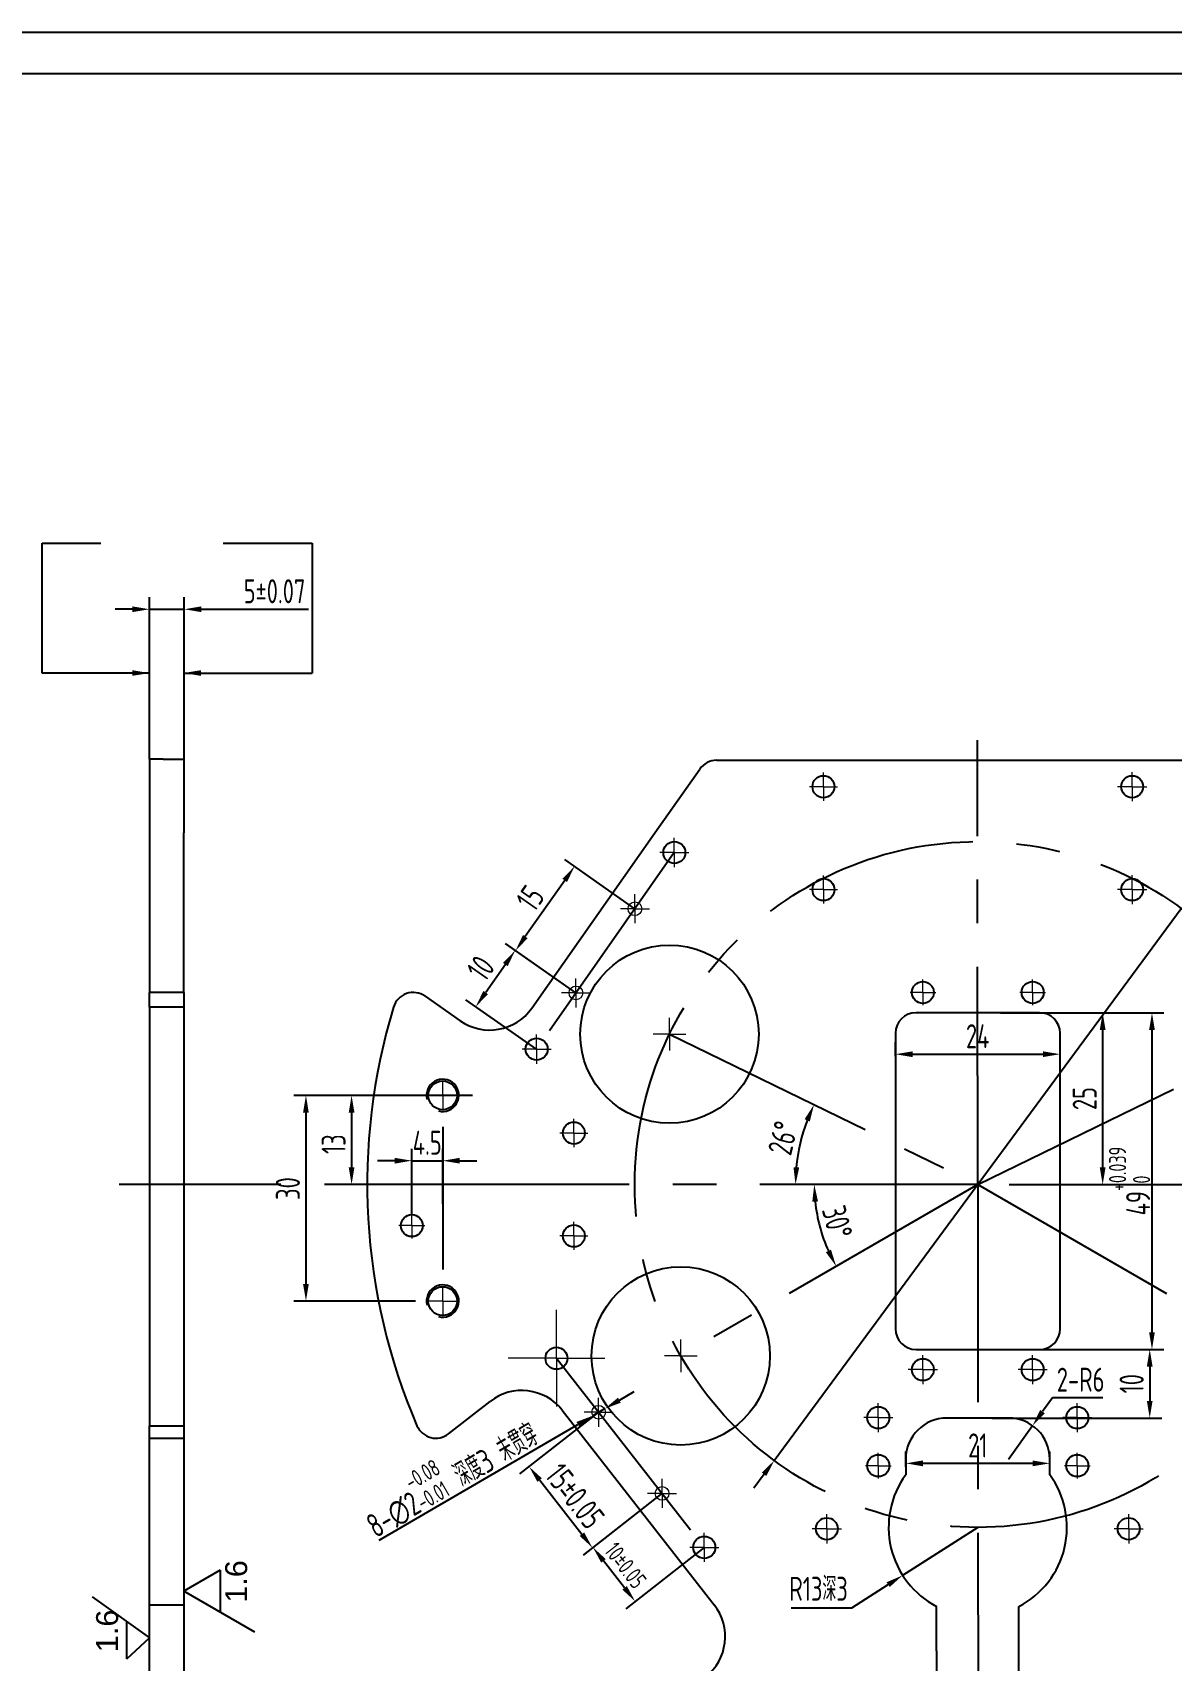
# Model space of a CAD drawing. Header units: millimetres. Extents: x 2655 to 4125, y 1630 to 1991.
# Drawn here: x 3864.1 to 4030.1, y 1753.5 to 1990.9 of the extents above; entities that cross this region are included whole.
import ezdxf

# ---------------------------------------------------------------- set-up
doc = ezdxf.new("R2010")
doc.units = ezdxf.units.MM
doc.linetypes.add('CENTER', pattern=[50.8, 31.75, -6.35, 6.35, -6.35])
for name, color, linetype in [('3中心线层', 1, 'CENTER'), ('41', 3, 'Continuous'), ('7标注层', 4, 'Continuous'), ('图框_外框线', 7, 'Continuous')]:
    doc.layers.add(name, color=color, linetype=linetype)
doc.styles.add('PC_TEXTSTYLE', font='gbenor.shx', dxfattribs={"width": 0.8, "bigfont": 'gbcbig.shx'})
doc.styles.get("Standard").update_dxf_attribs({"font": 'arial.ttf'})
doc.dimstyles.new('GB-35', dxfattribs={"dimtxt": 3.5, "dimasz": 2.5, "dimexe": 1.75, "dimexo": 0, "dimgap": 0.875, "dimtad": 1, "dimdsep": 46, "dimtxsty": 'PC_TEXTSTYLE', "dimcen": -3.5, "dimadec": 0, "dimazin": 0, "dimtfac": 0.7, "dimtmove": 0, "dimatfit": 3, "dimfxl": 1, "dimtzin": 0, "dimarcsym": 0})

# ---------------------------------------------------------------- blocks, each defined once
blk = doc.blocks.new('SW_CENTERMARKSYMBOL_4')
at = {"color": 0, "linetype": 'Continuous', "lineweight": 0}
for p, q in [((0, 5), (0, 7.05)), ((0, 0), (0, 5)), ((-5, 0), (-7.05, 0)), ((0, 0), (-5, 0)), ((0, 0), (0, -5)), ((0, 0), (5, 0)), ((5, 0), (7.05, 0)), ((0, -5), (0, -7.05))]:
    blk.add_line(p, q, dxfattribs=at)
blk = doc.blocks.new('SW_CENTERMARKSYMBOL_5')
at = {"color": 0, "linetype": 'Continuous', "lineweight": 0}
for p, q in [((-1.25, 0), (-2.125, 0)), ((0, 0), (-1.25, 0)), ((0, 1.25), (0, 2.125)), ((0, 0), (0, 1.25)), ((0, 0), (0, -1.25)), ((0, 0), (1.25, 0)), ((1.25, 0), (2.125, 0)), ((0, -1.25), (0, -2.125))]:
    blk.add_line(p, q, dxfattribs=at)
blk = doc.blocks.new('SW_CENTERMARKSYMBOL_6')
at = {"color": 0, "linetype": 'Continuous', "lineweight": 0}
for p, q in [((-1.25, 0), (-2.125, 0)), ((0, 0), (-1.25, 0)), ((0, 1.25), (0, 2.125)), ((0, 0), (0, 1.25)), ((0, 0), (0, -1.25)), ((0, 0), (1.25, 0)), ((1.25, 0), (2.125, 0)), ((0, -1.25), (0, -2.125))]:
    blk.add_line(p, q, dxfattribs=at)
blk = doc.blocks.new('SW_CENTERMARKSYMBOL_7')
at = {"color": 0, "linetype": 'Continuous', "lineweight": 0}
for p, q in [((-1.25, 0), (-2.125, 0)), ((0, 0), (-1.25, 0)), ((0, 1.25), (0, 2.125)), ((0, 0), (0, 1.25)), ((0, 0), (0, -1.25)), ((0, 0), (1.25, 0)), ((1.25, 0), (2.125, 0)), ((0, -1.25), (0, -2.125))]:
    blk.add_line(p, q, dxfattribs=at)
blk = doc.blocks.new('SW_CENTERMARKSYMBOL_8')
at = {"color": 0, "linetype": 'Continuous', "lineweight": 0}
for p, q in [((-1.25, 0), (-2.05, 0)), ((0, 0), (-1.25, 0)), ((0, 1.25), (0, 2.05)), ((0, 0), (0, 1.25)), ((0, 0), (0, -1.25)), ((0, 0), (1.25, 0)), ((1.25, 0), (2.05, 0)), ((0, -1.25), (0, -2.05))]:
    blk.add_line(p, q, dxfattribs=at)
blk = doc.blocks.new('SW_CENTERMARKSYMBOL_9')
at = {"color": 0, "linetype": 'Continuous', "lineweight": 0}
for p, q in [((-1.25, 0), (-2.05, 0)), ((0, 0), (-1.25, 0)), ((0, 1.25), (0, 2.05)), ((0, 0), (0, 1.25)), ((0, 0), (0, -1.25)), ((0, 0), (1.25, 0)), ((1.25, 0), (2.05, 0)), ((0, -1.25), (0, -2.05))]:
    blk.add_line(p, q, dxfattribs=at)
blk = doc.blocks.new('SW_CENTERMARKSYMBOL_10')
at = {"color": 0, "linetype": 'Continuous', "lineweight": 0}
for p, q in [((-1.25, 0), (-2.125, 0)), ((0, 0), (-1.25, 0)), ((0, 1.25), (0, 2.125)), ((0, 0), (0, 1.25)), ((0, 0), (0, -1.25)), ((0, 0), (1.25, 0)), ((1.25, 0), (2.125, 0)), ((0, -1.25), (0, -2.125))]:
    blk.add_line(p, q, dxfattribs=at)
blk = doc.blocks.new('SW_CENTERMARKSYMBOL_11')
at = {"color": 0, "linetype": 'Continuous', "lineweight": 0}
for p, q in [((-1.25, 0), (-2.125, 0)), ((0, 0), (-1.25, 0)), ((0, 1.25), (0, 2.125)), ((0, 0), (0, 1.25)), ((0, 0), (0, -1.25)), ((0, 0), (1.25, 0)), ((1.25, 0), (2.125, 0)), ((0, -1.25), (0, -2.125))]:
    blk.add_line(p, q, dxfattribs=at)
blk = doc.blocks.new('SW_CENTERMARKSYMBOL_12')
at = {"color": 0, "linetype": 'Continuous', "lineweight": 0}
for p, q in [((-1.25, 0), (-1.875, 0)), ((0, 0), (-1.25, 0)), ((0, 1.25), (0, 1.875)), ((0, 0), (0, 1.25)), ((0, 0), (0, -1.25)), ((0, 0), (1.25, 0)), ((1.25, 0), (1.875, 0)), ((0, -1.25), (0, -1.875))]:
    blk.add_line(p, q, dxfattribs=at)
blk = doc.blocks.new('SW_CENTERMARKSYMBOL_13')
at = {"color": 0, "linetype": 'Continuous', "lineweight": 0}
for p, q in [((-1.25, 0), (-1.875, 0)), ((0, 0), (-1.25, 0)), ((0, 1.25), (0, 1.875)), ((0, 0), (0, 1.25)), ((0, 0), (0, -1.25)), ((0, 0), (1.25, 0)), ((1.25, 0), (1.875, 0)), ((0, -1.25), (0, -1.875))]:
    blk.add_line(p, q, dxfattribs=at)
blk = doc.blocks.new('SW_CENTERMARKSYMBOL_14')
at = {"color": 0, "linetype": 'Continuous', "lineweight": 0}
for p, q in [((-1.25, 0), (-2.125, 0)), ((0, 0), (-1.25, 0)), ((0, 1.25), (0, 2.125)), ((0, 0), (0, 1.25)), ((0, 0), (0, -1.25)), ((0, 0), (1.25, 0)), ((1.25, 0), (2.125, 0)), ((0, -1.25), (0, -2.125))]:
    blk.add_line(p, q, dxfattribs=at)
blk = doc.blocks.new('SW_CENTERMARKSYMBOL_15')
at = {"color": 0, "linetype": 'Continuous', "lineweight": 0}
for p, q in [((-1.25, 0), (-2.125, 0)), ((0, 0), (-1.25, 0)), ((0, 1.25), (0, 2.125)), ((0, 0), (0, 1.25)), ((0, 0), (0, -1.25)), ((0, 0), (1.25, 0)), ((1.25, 0), (2.125, 0)), ((0, -1.25), (0, -2.125))]:
    blk.add_line(p, q, dxfattribs=at)
blk = doc.blocks.new('SW_CENTERMARKSYMBOL_16')
at = {"color": 0, "linetype": 'Continuous', "lineweight": 0}
for p, q in [((-1.25, 0), (-2.125, 0)), ((0, 0), (-1.25, 0)), ((0, 1.25), (0, 2.125)), ((0, 0), (0, 1.25)), ((0, 0), (0, -1.25)), ((0, 0), (1.25, 0)), ((1.25, 0), (2.125, 0)), ((0, -1.25), (0, -2.125))]:
    blk.add_line(p, q, dxfattribs=at)
blk = doc.blocks.new('SW_CENTERMARKSYMBOL_17')
at = {"color": 0, "linetype": 'Continuous', "lineweight": 0}
for p, q in [((-1.25, 0), (-2.125, 0)), ((0, 0), (-1.25, 0)), ((0, 1.25), (0, 2.125)), ((0, 0), (0, 1.25)), ((0, 0), (0, -1.25)), ((0, 0), (1.25, 0)), ((1.25, 0), (2.125, 0)), ((0, -1.25), (0, -2.125))]:
    blk.add_line(p, q, dxfattribs=at)
blk = doc.blocks.new('SW_CENTERMARKSYMBOL_18')
at = {"color": 0, "linetype": 'Continuous', "lineweight": 0}
for p, q in [((-1.25, 0), (-1.875, 0)), ((0, 0), (-1.25, 0)), ((0, 1.25), (0, 1.875)), ((0, 0), (0, 1.25)), ((0, 0), (0, -1.25)), ((0, 0), (1.25, 0)), ((1.25, 0), (1.875, 0)), ((0, -1.25), (0, -1.875))]:
    blk.add_line(p, q, dxfattribs=at)
blk = doc.blocks.new('SW_CENTERMARKSYMBOL_19')
at = {"color": 0, "linetype": 'Continuous', "lineweight": 0}
for p, q in [((-1.25, 0), (-1.875, 0)), ((0, 0), (-1.25, 0)), ((0, 1.25), (0, 1.875)), ((0, 0), (0, 1.25)), ((0, 0), (0, -1.25)), ((0, 0), (1.25, 0)), ((1.25, 0), (1.875, 0)), ((0, -1.25), (0, -1.875))]:
    blk.add_line(p, q, dxfattribs=at)
blk = doc.blocks.new('SW_CENTERMARKSYMBOL_20')
at = {"color": 0, "linetype": 'Continuous', "lineweight": 0}
for p, q in [((0, 1.25), (0, 2.375)), ((-1.25, 0), (-2.375, 0)), ((0, 0), (-1.25, 0)), ((0, 0), (0, 1.25)), ((0, 0), (0, -1.25)), ((0, 0), (1.25, 0)), ((1.25, 0), (2.375, 0)), ((0, -1.25), (0, -2.375))]:
    blk.add_line(p, q, dxfattribs=at)
blk = doc.blocks.new('SW_CENTERMARKSYMBOL_21')
at = {"color": 0, "linetype": 'Continuous', "lineweight": 0}
for p, q in [((0, 1.25), (0, 2.375)), ((-1.25, 0), (-2.375, 0)), ((0, 0), (-1.25, 0)), ((0, 0), (0, 1.25)), ((0, 0), (0, -1.25)), ((0, 0), (1.25, 0)), ((1.25, 0), (2.375, 0)), ((0, -1.25), (0, -2.375))]:
    blk.add_line(p, q, dxfattribs=at)
blk = doc.blocks.new('SW_CENTERMARKSYMBOL_24')
at = {"color": 0, "linetype": 'Continuous', "lineweight": 0}
for p, q in [((-1.25, 0), (-1.875, 0)), ((0, 0), (-1.25, 0)), ((0, 1.25), (0, 1.875)), ((0, 0), (0, 1.25)), ((0, 0), (0, -1.25)), ((0, 0), (1.25, 0)), ((1.25, 0), (1.875, 0)), ((0, -1.25), (0, -1.875))]:
    blk.add_line(p, q, dxfattribs=at)
blk = doc.blocks.new('SW_CENTERMARKSYMBOL_26')
at = {"color": 0, "linetype": 'Continuous', "lineweight": 0}
for p, q in [((-1.25, 0), (-2.05, 0)), ((0, 0), (-1.25, 0)), ((0, 1.25), (0, 2.05)), ((0, 0), (0, 1.25)), ((0, 0), (0, -1.25)), ((0, 0), (1.25, 0)), ((1.25, 0), (2.05, 0)), ((0, -1.25), (0, -2.05))]:
    blk.add_line(p, q, dxfattribs=at)
blk = doc.blocks.new('SW_CENTERMARKSYMBOL_27')
at = {"color": 0, "linetype": 'Continuous', "lineweight": 0}
for p, q in [((-1.25, 0), (-2.05, 0)), ((0, 0), (-1.25, 0)), ((0, 1.25), (0, 2.05)), ((0, 0), (0, 1.25)), ((0, 0), (0, -1.25)), ((0, 0), (1.25, 0)), ((1.25, 0), (2.05, 0)), ((0, -1.25), (0, -2.05))]:
    blk.add_line(p, q, dxfattribs=at)
blk = doc.blocks.new('SW_CENTERMARKSYMBOL_31')
at = {"color": 0, "linetype": 'Continuous', "lineweight": 0}
for p, q in [((-1.25, 0), (-2.125, 0)), ((0, 0), (-1.25, 0)), ((0, 1.25), (0, 2.125)), ((0, 0), (0, 1.25)), ((0, 0), (0, -1.25)), ((0, 0), (1.25, 0)), ((1.25, 0), (2.125, 0)), ((0, -1.25), (0, -2.125))]:
    blk.add_line(p, q, dxfattribs=at)
blk = doc.blocks.new('SW_CENTERMARKSYMBOL_33')
at = {"color": 0, "linetype": 'Continuous', "lineweight": 0}
for p, q in [((-1.25, 0), (-2.125, 0)), ((0, 0), (-1.25, 0)), ((0, 1.25), (0, 2.125)), ((0, 0), (0, 1.25)), ((0, 0), (0, -1.25)), ((0, 0), (1.25, 0)), ((1.25, 0), (2.125, 0)), ((0, -1.25), (0, -2.125))]:
    blk.add_line(p, q, dxfattribs=at)
blk = doc.blocks.new('SW_CENTERMARKSYMBOL_36')
at = {"color": 0, "linetype": 'Continuous', "lineweight": 0}
for p, q in [((-1.25, 0), (-2.125, 0)), ((0, 0), (-1.25, 0)), ((0, 1.25), (0, 2.125)), ((0, 0), (0, 1.25)), ((0, 0), (0, -1.25)), ((0, 0), (1.25, 0)), ((1.25, 0), (2.125, 0)), ((0, -1.25), (0, -2.125))]:
    blk.add_line(p, q, dxfattribs=at)
blk = doc.blocks.new('SW_CENTERMARKSYMBOL_37')
at = {"color": 0, "linetype": 'Continuous', "lineweight": 0}
for p, q in [((-1.25, 0), (-2.125, 0)), ((0, 0), (-1.25, 0)), ((0, 1.25), (0, 2.125)), ((0, 0), (0, 1.25)), ((0, 0), (0, -1.25)), ((0, 0), (1.25, 0)), ((1.25, 0), (2.125, 0)), ((0, -1.25), (0, -2.125))]:
    blk.add_line(p, q, dxfattribs=at)
blk = doc.blocks.new('SW_CENTERMARKSYMBOL_40')
at = {"color": 0, "linetype": 'Continuous', "lineweight": 0}
for p, q in [((-1.25, 0), (-2.125, 0)), ((0, 0), (-1.25, 0)), ((0, 1.25), (0, 2.125)), ((0, 0), (0, 1.25)), ((0, 0), (0, -1.25)), ((0, 0), (1.25, 0)), ((1.25, 0), (2.125, 0)), ((0, -1.25), (0, -2.125))]:
    blk.add_line(p, q, dxfattribs=at)
blk = doc.blocks.new('SW_CENTERMARKSYMBOL_41')
at = {"color": 0, "linetype": 'Continuous', "lineweight": 0}
for p, q in [((-1.25, 0), (-2.125, 0)), ((0, 0), (-1.25, 0)), ((0, 1.25), (0, 2.125)), ((0, 0), (0, 1.25)), ((0, 0), (0, -1.25)), ((0, 0), (1.25, 0)), ((1.25, 0), (2.125, 0)), ((0, -1.25), (0, -2.125))]:
    blk.add_line(p, q, dxfattribs=at)
blk = doc.blocks.new('*D297')
at = {"layer": '7标注层', "color": 0, "lineweight": -2, "transparency": 16777216}
for p, q in [((3919.89, 1835.88), (3902.17, 1835.88)), ((3903.92, 1833.38), (3903.92, 1808.38)), ((3919.89, 1805.88), (3902.17, 1805.88))]:
    blk.add_line(p, q, dxfattribs=at)
at = {"layer": '7标注层', "color": 0, "transparency": 16777216}
for points in [[(3903.5, 1833.38), (3904.33, 1833.38), (3903.92, 1835.88)], [(3903.5, 1808.38), (3904.33, 1808.38), (3903.92, 1805.88)]]:
    blk.add_solid(points, dxfattribs=at)
at = {"layer": 'Defpoints', "color": 0, "transparency": 16777216}
for p in [(3919.89, 1835.88), (3903.92, 1805.88), (3919.89, 1805.88)]:
    blk.add_point(p, dxfattribs=at)
at = {"layer": '7标注层', "color": 0, "lineweight": 25, "transparency": 16777216, "insert": (3901.29, 1822.29), "char_height": 3.5, "attachment_point": 5, "rotation": 90, "style": 'PC_TEXTSTYLE'}
blk.add_mtext('30', dxfattribs=at)
blk = doc.blocks.new('*D298')
at = {"layer": '7标注层', "color": 0, "lineweight": -2, "transparency": 16777216}
for p, q in [((3928.21, 1835.88), (3908.82, 1835.88)), ((3910.57, 1833.38), (3910.57, 1825.38)), ((3928.21, 1822.88), (3908.82, 1822.88))]:
    blk.add_line(p, q, dxfattribs=at)
at = {"layer": '7标注层', "color": 0, "transparency": 16777216}
for points in [[(3910.16, 1833.38), (3910.99, 1833.38), (3910.57, 1835.88)], [(3910.16, 1825.38), (3910.99, 1825.38), (3910.57, 1822.88)]]:
    blk.add_solid(points, dxfattribs=at)
at = {"layer": 'Defpoints', "color": 0, "transparency": 16777216}
for p in [(3928.21, 1835.88), (3910.57, 1822.88), (3928.21, 1822.88)]:
    blk.add_point(p, dxfattribs=at)
at = {"layer": '7标注层', "color": 0, "lineweight": 25, "transparency": 16777216, "insert": (3907.95, 1828.77), "char_height": 3.5, "attachment_point": 5, "rotation": 90, "style": 'PC_TEXTSTYLE'}
blk.add_mtext('13', dxfattribs=at)
blk = doc.blocks.new('*D323')
at = {"layer": '7标注层', "color": 0, "lineweight": -2, "transparency": 16777216}
for p, q in [((3919.35, 1818.45), (3919.35, 1828.1)), ((3923.85, 1820.05), (3923.85, 1828.1)), ((3916.85, 1826.35), (3914.35, 1826.35)), ((3919.35, 1826.35), (3923.85, 1826.35)), ((3926.35, 1826.35), (3928.85, 1826.35))]:
    blk.add_line(p, q, dxfattribs=at)
at = {"layer": '7标注层', "color": 0, "transparency": 16777216}
for points in [[(3916.85, 1826.77), (3916.85, 1825.93), (3919.35, 1826.35)], [(3926.35, 1826.77), (3926.35, 1825.93), (3923.85, 1826.35)]]:
    blk.add_solid(points, dxfattribs=at)
at = {"layer": 'Defpoints', "color": 0, "transparency": 16777216}
for p in [(3923.85, 1826.35), (3919.35, 1818.45), (3923.85, 1820.05)]:
    blk.add_point(p, dxfattribs=at)
at = {"layer": '7标注层', "color": 0, "lineweight": 25, "transparency": 16777216, "insert": (3921.6, 1828.97), "char_height": 3.5, "attachment_point": 5, "style": 'PC_TEXTSTYLE'}
blk.add_mtext('4.5', dxfattribs=at)
blk = doc.blocks.new('*D299')
at = {"layer": '7标注层', "color": 0, "lineweight": -2, "transparency": 16777216}
for p, q in [((3989.85, 1841.6), (3989.85, 1843.63)), ((4013.85, 1841.6), (4013.85, 1843.63)), ((3992.35, 1841.88), (4011.35, 1841.88))]:
    blk.add_line(p, q, dxfattribs=at)
at = {"layer": '7标注层', "color": 0, "transparency": 16777216}
for points in [[(3992.35, 1842.3), (3992.35, 1841.46), (3989.85, 1841.88)], [(4011.35, 1842.3), (4011.35, 1841.46), (4013.85, 1841.88)]]:
    blk.add_solid(points, dxfattribs=at)
at = {"layer": 'Defpoints', "color": 0, "transparency": 16777216}
for p in [(3989.85, 1841.6), (4013.85, 1841.88), (4013.85, 1841.6)]:
    blk.add_point(p, dxfattribs=at)
at = {"layer": '7标注层', "color": 0, "lineweight": 25, "transparency": 16777216, "insert": (4001.84, 1844.5), "char_height": 3.5, "attachment_point": 5, "style": 'PC_TEXTSTYLE'}
blk.add_mtext('24', dxfattribs=at)
blk = doc.blocks.new('*D300')
at = {"layer": '7标注层', "color": 0, "lineweight": -2, "transparency": 16777216}
for p, q in [((4006.43, 1847.93), (4021.81, 1847.93)), ((4020.06, 1845.43), (4020.06, 1825.38)), ((4006.43, 1822.88), (4021.81, 1822.88))]:
    blk.add_line(p, q, dxfattribs=at)
at = {"layer": '7标注层', "color": 0, "transparency": 16777216}
for points in [[(4019.64, 1845.43), (4020.48, 1845.43), (4020.06, 1847.93)], [(4019.64, 1825.38), (4020.48, 1825.38), (4020.06, 1822.88)]]:
    blk.add_solid(points, dxfattribs=at)
at = {"layer": 'Defpoints', "color": 0, "transparency": 16777216}
for p in [(4006.43, 1847.93), (4006.43, 1822.88), (4020.06, 1822.88)]:
    blk.add_point(p, dxfattribs=at)
at = {"layer": '7标注层', "color": 0, "lineweight": 25, "transparency": 16777216, "insert": (4017.44, 1835.41), "char_height": 3.5, "attachment_point": 5, "rotation": 90, "style": 'PC_TEXTSTYLE'}
blk.add_mtext('{25}{}{}', dxfattribs=at)
blk = doc.blocks.new('*D301')
at = {"layer": '7标注层', "color": 0, "lineweight": -2, "transparency": 16777216}
for p, q in [((4005.19, 1847.93), (4029, 1847.93)), ((4027.25, 1845.43), (4027.25, 1801.33)), ((4005.19, 1798.83), (4029, 1798.83))]:
    blk.add_line(p, q, dxfattribs=at)
at = {"layer": '7标注层', "color": 0, "transparency": 16777216}
for points in [[(4026.83, 1845.43), (4027.66, 1845.43), (4027.25, 1847.93)], [(4026.83, 1801.33), (4027.66, 1801.33), (4027.25, 1798.83)]]:
    blk.add_solid(points, dxfattribs=at)
at = {"layer": 'Defpoints', "color": 0, "transparency": 16777216}
for p in [(4005.19, 1847.93), (4005.19, 1798.83), (4027.25, 1798.83)]:
    blk.add_point(p, dxfattribs=at)
at = {"layer": '7标注层', "color": 0, "lineweight": 25, "transparency": 16777216, "insert": (4023.98, 1823.38), "char_height": 3.5, "attachment_point": 5, "rotation": 90, "style": 'PC_TEXTSTYLE'}
blk.add_mtext('{49}{}{\\H0.7143x;\\S+0.039^  0;}', dxfattribs=at)
blk = doc.blocks.new('*D302')
at = {"layer": '7标注层', "color": 0, "lineweight": -2, "transparency": 16777216}
for p, q in [((4003.91, 1798.83), (4028.67, 1798.83)), ((4026.92, 1796.33), (4026.92, 1791.33)), ((4003.91, 1788.83), (4028.67, 1788.83))]:
    blk.add_line(p, q, dxfattribs=at)
at = {"layer": '7标注层', "color": 0, "transparency": 16777216}
for points in [[(4026.5, 1796.33), (4027.34, 1796.33), (4026.92, 1798.83)], [(4026.5, 1791.33), (4027.34, 1791.33), (4026.92, 1788.83)]]:
    blk.add_solid(points, dxfattribs=at)
at = {"layer": 'Defpoints', "color": 0, "transparency": 16777216}
for p in [(4003.91, 1798.83), (4003.91, 1788.83), (4026.92, 1788.83)]:
    blk.add_point(p, dxfattribs=at)
at = {"layer": '7标注层', "color": 0, "lineweight": 25, "transparency": 16777216, "insert": (4024.29, 1793.83), "char_height": 3.5, "attachment_point": 5, "rotation": 90, "style": 'PC_TEXTSTYLE'}
blk.add_mtext('10', dxfattribs=at)
blk = doc.blocks.new('*D324')
at = {"layer": '7标注层', "color": 0, "lineweight": -2, "transparency": 16777216}
for p, q in [((4034.49, 1867.15), (4033.01, 1865.14)), ((4041.55, 1867.15), (4034.49, 1867.15)), ((3972.19, 1782.64), (4031.52, 1863.13)), ((3970.7, 1780.62), (3969.22, 1778.61))]:
    blk.add_line(p, q, dxfattribs=at)
at = {"layer": '7标注层', "color": 0, "transparency": 16777216}
for points in [[(4032.67, 1865.39), (4033.34, 1864.89), (4031.52, 1863.13)], [(3970.37, 1780.87), (3971.04, 1780.38), (3972.19, 1782.64)]]:
    blk.add_solid(points, dxfattribs=at)
at = {"layer": 'Defpoints', "color": 0, "transparency": 16777216}
for p in [(4031.52, 1863.13), (3972.19, 1782.64)]:
    blk.add_point(p, dxfattribs=at)
at = {"layer": '7标注层', "color": 0, "lineweight": 25, "transparency": 16777216, "insert": (4038.46, 1869.78), "char_height": 3.5, "attachment_point": 5, "style": 'PC_TEXTSTYLE'}
blk.add_mtext('{∅100}{}{}', dxfattribs=at)
blk = doc.blocks.new('*D329')
at = {"layer": '7标注层', "color": 0, "lineweight": -2, "transparency": 16777216}
for p, q in [((4012.74, 1791.79), (4011.29, 1789.76)), ((4020.09, 1791.79), (4012.74, 1791.79)), ((4006.35, 1782.83), (4009.83, 1787.72))]:
    blk.add_line(p, q, dxfattribs=at)
at = {"layer": '7标注层', "color": 0, "transparency": 16777216}
blk.add_solid([(4010.95, 1790), (4011.62, 1789.52), (4009.83, 1787.72)], dxfattribs=at)
at = {"layer": 'Defpoints', "color": 0, "transparency": 16777216}
for p in [(4009.83, 1787.72), (4006.35, 1782.83)]:
    blk.add_point(p, dxfattribs=at)
at = {"layer": '7标注层', "color": 0, "lineweight": 25, "transparency": 16777216, "insert": (4016.85, 1794.42), "char_height": 3.5, "attachment_point": 5, "style": 'PC_TEXTSTYLE'}
blk.add_mtext('{2-R6}{}{}', dxfattribs=at)
blk = doc.blocks.new('*D330')
at = {"layer": '7标注层', "color": 0, "lineweight": -2, "transparency": 16777216}
for p, q in [((3991.35, 1781.69), (3991.35, 1783.97)), ((4012.35, 1781.69), (4012.35, 1783.97)), ((4009.85, 1782.22), (3993.85, 1782.22))]:
    blk.add_line(p, q, dxfattribs=at)
at = {"layer": '7标注层', "color": 0, "transparency": 16777216}
for points in [[(3993.85, 1782.64), (3993.85, 1781.8), (3991.35, 1782.22)], [(4009.85, 1782.64), (4009.85, 1781.8), (4012.35, 1782.22)]]:
    blk.add_solid(points, dxfattribs=at)
at = {"layer": 'Defpoints', "color": 0, "transparency": 16777216}
for p in [(3991.35, 1782.22), (3991.35, 1781.69), (4012.35, 1781.69)]:
    blk.add_point(p, dxfattribs=at)
at = {"layer": '7标注层', "color": 0, "lineweight": 25, "transparency": 16777216, "insert": (4001.85, 1784.84), "char_height": 3.5, "attachment_point": 5, "style": 'PC_TEXTSTYLE'}
blk.add_mtext('21', dxfattribs=at)
blk = doc.blocks.new('*D331')
at = {"layer": '7标注层', "color": 0, "lineweight": -2, "transparency": 16777216}
for p, q in [((4001.85, 1772.88), (3990.9, 1765.89)), ((3983.51, 1761.17), (3988.79, 1764.54)), ((3974.64, 1761.17), (3983.51, 1761.17))]:
    blk.add_line(p, q, dxfattribs=at)
at = {"layer": '7标注层', "color": 0, "transparency": 16777216}
blk.add_solid([(3988.57, 1764.89), (3989.02, 1764.19), (3990.9, 1765.89)], dxfattribs=at)
at = {"layer": 'Defpoints', "color": 0, "transparency": 16777216}
for p in [(4001.85, 1772.88), (3990.9, 1765.89)]:
    blk.add_point(p, dxfattribs=at)
at = {"layer": '7标注层', "color": 0, "lineweight": 25, "transparency": 16777216, "insert": (3978.64, 1763.93), "char_height": 3.5, "attachment_point": 5, "style": 'PC_TEXTSTYLE'}
blk.add_mtext('{R13深3}{}{}', dxfattribs=at)
blk = doc.blocks.new('*D304')
at = {"layer": '7标注层', "color": 0, "lineweight": -2, "transparency": 16777216}
for p, q in [((3881.11, 1884.88), (3881.11, 1908.51)), ((3886.19, 1884.88), (3886.19, 1908.51)), ((3878.61, 1906.76), (3876.11, 1906.76)), ((3881.11, 1906.76), (3886.19, 1906.76)), ((3888.69, 1906.76), (3904.3, 1906.76))]:
    blk.add_line(p, q, dxfattribs=at)
at = {"layer": '7标注层', "color": 0, "transparency": 16777216}
for points in [[(3878.61, 1907.18), (3878.61, 1906.34), (3881.11, 1906.76)], [(3888.69, 1907.18), (3888.69, 1906.34), (3886.19, 1906.76)]]:
    blk.add_solid(points, dxfattribs=at)
at = {"layer": 'Defpoints', "color": 0, "transparency": 16777216}
for p in [(3881.11, 1906.76), (3881.11, 1884.88), (3886.19, 1884.88)]:
    blk.add_point(p, dxfattribs=at)
at = {"layer": '7标注层', "color": 0, "lineweight": 25, "transparency": 16777216, "insert": (3899.34, 1909.38), "char_height": 3.5, "attachment_point": 5, "style": 'PC_TEXTSTYLE'}
blk.add_mtext('{5}{}{}{%%p0.07}', dxfattribs=at)
blk = doc.blocks.new('*D305')
at = {"layer": '7标注层', "color": 0, "lineweight": -2, "transparency": 16777216}
blk.add_arc((4001.85, 1822.88), 26.57, 159.394, 174.606, dxfattribs=at)
at = {"layer": '7标注层', "color": 0, "transparency": 16777216}
for points in [[(3976.61, 1832.4), (3977.37, 1832.07), (3977.98, 1834.53)], [(3975.82, 1825.36), (3974.99, 1825.4), (3975.29, 1822.88)]]:
    blk.add_solid(points, dxfattribs=at)
at = {"layer": 'Defpoints', "color": 0, "transparency": 16777216}
for p in [(3956.92, 1844.8), (3975.59, 1826.89), (3886.62, 1822.88), (4001.85, 1822.88), (4001.85, 1822.88)]:
    blk.add_point(p, dxfattribs=at)
at = {"layer": '7标注层', "color": 0, "lineweight": 25, "transparency": 16777216, "insert": (3973.46, 1829.65), "char_height": 3.5, "attachment_point": 5, "rotation": 76.597, "style": 'PC_TEXTSTYLE'}
blk.add_mtext('26°', dxfattribs=at)
blk = doc.blocks.new('*D332')
at = {"layer": '3中心线层', "color": 0, "lineweight": -2, "transparency": 16777216}
for p, q in [((3946.59, 1789.67), (3935.07, 1780.67)), ((3937.99, 1779.77), (3944.15, 1771.89)), ((3955.83, 1777.85), (3944.31, 1768.85))]:
    blk.add_line(p, q, dxfattribs=at)
at = {"layer": '3中心线层', "color": 0, "transparency": 16777216}
for points in [[(3938.32, 1780.03), (3937.66, 1779.52), (3936.45, 1781.74)], [(3944.47, 1772.15), (3943.82, 1771.64), (3945.68, 1769.92)]]:
    blk.add_solid(points, dxfattribs=at)
at = {"layer": 'Defpoints', "color": 0, "transparency": 16777216}
for p in [(3946.59, 1789.67), (3955.83, 1777.85), (3945.68, 1769.92)]:
    blk.add_point(p, dxfattribs=at)
at = {"layer": '3中心线层', "color": 0, "transparency": 16777216, "insert": (3943.14, 1777.45), "char_height": 3.5, "attachment_point": 5, "rotation": 308, "style": 'PC_TEXTSTYLE'}
blk.add_mtext('15±0.05', dxfattribs=at)
blk = doc.blocks.new('*D333')
at = {"layer": '3中心线层', "color": 0, "lineweight": -2, "transparency": 16777216}
for p, q in [((3955.83, 1777.85), (3944.37, 1768.9)), ((3961.98, 1769.96), (3950.53, 1761.02)), ((3950.37, 1764.07), (3947.29, 1768.01))]:
    blk.add_line(p, q, dxfattribs=at)
at = {"layer": '3中心线层', "color": 0, "transparency": 16777216}
for points in [[(3947.62, 1768.26), (3946.96, 1767.75), (3945.75, 1769.98)], [(3950.7, 1764.32), (3950.04, 1763.81), (3951.91, 1762.1)]]:
    blk.add_solid(points, dxfattribs=at)
at = {"layer": 'Defpoints', "color": 0, "transparency": 16777216}
for p in [(3955.83, 1777.85), (3945.75, 1769.98), (3961.98, 1769.96)]:
    blk.add_point(p, dxfattribs=at)
at = {"layer": '3中心线层', "color": 0, "transparency": 16777216, "insert": (3950.51, 1767.34), "char_height": 3.5, "attachment_point": 5, "rotation": 308, "style": 'PC_TEXTSTYLE'}
blk.add_mtext('{\\H0.71429x;10±0.05}', dxfattribs=at)
blk = doc.blocks.new('*D334')
at = {"layer": '3中心线层', "color": 0, "linetype": 'ByBlock', "lineweight": -2, "transparency": 16777216}
for p, q in [((3949.61, 1791.43), (3951.77, 1792.69)), ((3947.45, 1790.17), (3945.73, 1789.16)), ((3914.61, 1771), (3943.57, 1787.9))]:
    blk.add_line(p, q, dxfattribs=at)
at = {"layer": '3中心线层', "color": 0, "linetype": 'ByBlock', "transparency": 16777216}
for points in [[(3949.4, 1791.79), (3949.82, 1791.07), (3947.45, 1790.17)], [(3943.36, 1788.26), (3943.78, 1787.54), (3945.73, 1789.16)]]:
    blk.add_solid(points, dxfattribs=at)
at = {"layer": 'Defpoints', "color": 0, "linetype": 'ByBlock', "transparency": 16777216}
for p in [(3947.45, 1790.17), (3945.73, 1789.16)]:
    blk.add_point(p, dxfattribs=at)
at = {"layer": '3中心线层', "color": 0, "linetype": 'ByBlock', "transparency": 16777216, "insert": (3924.75, 1780.73), "char_height": 3.5, "attachment_point": 5, "rotation": 30.2713, "style": 'PC_TEXTSTYLE'}
blk.add_mtext('8-∅2{\\H0.7x;\\S-0.08^ -0.01;} 深度3 未贯穿', dxfattribs=at)
blk = doc.blocks.new('*D335')
at = {"layer": '3中心线层', "color": 0, "lineweight": -2, "transparency": 16777216}
for p, q in [((3951.88, 1863.1), (3941.64, 1870.27)), ((3941.64, 1867.22), (3935.9, 1859.02)), ((3943.28, 1850.81), (3933.04, 1857.98))]:
    blk.add_line(p, q, dxfattribs=at)
at = {"layer": '3中心线层', "color": 0, "transparency": 16777216}
for points in [[(3941.3, 1867.46), (3941.98, 1866.98), (3943.07, 1869.26)], [(3935.56, 1859.26), (3936.24, 1858.79), (3934.47, 1856.98)]]:
    blk.add_solid(points, dxfattribs=at)
at = {"layer": 'Defpoints', "color": 0, "transparency": 16777216}
for p in [(3951.88, 1863.1), (3934.47, 1856.98), (3943.28, 1850.81)]:
    blk.add_point(p, dxfattribs=at)
at = {"layer": '3中心线层', "color": 0, "transparency": 16777216, "insert": (3936.62, 1864.63), "char_height": 3.5, "attachment_point": 5, "rotation": 55, "style": 'PC_TEXTSTYLE'}
blk.add_mtext('15', dxfattribs=at)
blk = doc.blocks.new('*D336')
at = {"layer": '3中心线层', "color": 0, "lineweight": -2, "transparency": 16777216}
for p, q in [((3943.28, 1850.81), (3932.99, 1858.01)), ((3932.99, 1854.96), (3930.12, 1850.87)), ((3937.54, 1842.62), (3927.25, 1849.82))]:
    blk.add_line(p, q, dxfattribs=at)
at = {"layer": '3中心线层', "color": 0, "transparency": 16777216}
for points in [[(3932.64, 1855.2), (3933.33, 1854.72), (3934.42, 1857.01)], [(3929.78, 1851.11), (3930.46, 1850.63), (3928.68, 1848.82)]]:
    blk.add_solid(points, dxfattribs=at)
at = {"layer": 'Defpoints', "color": 0, "transparency": 16777216}
for p in [(3943.28, 1850.81), (3928.68, 1848.82), (3937.54, 1842.62)]:
    blk.add_point(p, dxfattribs=at)
at = {"layer": '3中心线层', "color": 0, "transparency": 16777216, "insert": (3929.4, 1854.42), "char_height": 3.5, "attachment_point": 5, "rotation": 55, "style": 'PC_TEXTSTYLE'}
blk.add_mtext('10', dxfattribs=at)
blk = doc.blocks.new('*D338')
at = {"layer": '3中心线层', "color": 0, "linetype": 'ByBlock', "lineweight": -2, "transparency": 16777216}
blk.add_arc((4001.85, 1822.88), 23.83, 186.0124, 203.9876, dxfattribs=at)
at = {"layer": '3中心线层', "color": 0, "linetype": 'ByBlock', "transparency": 16777216}
for points in [[(3977.73, 1820.36), (3978.57, 1820.41), (3978.02, 1822.88)], [(3980.45, 1813.38), (3979.71, 1813), (3981.21, 1810.97)]]:
    blk.add_solid(points, dxfattribs=at)
at = {"layer": 'Defpoints', "color": 0, "linetype": 'ByBlock', "transparency": 16777216}
for p in [(3886.62, 1822.88), (4001.85, 1822.88), (4001.85, 1822.88), (3978.38, 1818.74), (3958.55, 1797.88)]:
    blk.add_point(p, dxfattribs=at)
at = {"layer": '3中心线层', "color": 0, "linetype": 'ByBlock', "transparency": 16777216, "insert": (3981.37, 1817.39), "char_height": 3.5, "attachment_point": 5, "rotation": 285, "style": 'PC_TEXTSTYLE'}
blk.add_mtext('30°', dxfattribs=at)

msp = doc.modelspace()

# ---------------------------------------------------------------- linework, layer by layer
at = {"color": 7, "linetype": 'Continuous', "lineweight": 25}
for p, q in [((3883.109, 1884.883), (3881.109, 1884.883)), ((3881.109, 1884.883), (3881.109, 1874.172)), ((3968.77, 1884.732), (4034.872, 1884.732)), ((3881.109, 1874.172), (3881.109, 1850.878)), ((3886.109, 1850.878), (3886.109, 1874.172)), ((3936.847, 1848.597), (3954.755, 1874.172)), ((3886.109, 1850.878), (3881.109, 1850.878)), ((3881.109, 1848.75), (3881.109, 1850.878)), ((3886.109, 1850.878), (3886.109, 1848.75)), ((3921.288, 1850.336), (3926.402, 1846.755)), ((3886.109, 1848.75), (3881.109, 1848.75)), ((3881.109, 1848.75), (3881.109, 1787.704)), ((3886.109, 1848.75), (3886.109, 1787.704)), ((4010.855, 1847.933), (3992.855, 1847.933)), ((3989.855, 1844.933), (3989.855, 1801.833)), ((4013.855, 1801.833), (4013.855, 1844.933)), ((3992.855, 1798.833), (4010.855, 1798.833)), ((3924.705, 1786.526), (3930.756, 1791.253)), ((3941.284, 1789.961), (3963.447, 1761.592)), ((3881.109, 1787.704), (3886.109, 1787.704)), ((3881.109, 1785.89), (3881.109, 1787.704)), ((3886.109, 1787.704), (3886.109, 1785.89)), ((4006.355, 1788.833), (3997.355, 1788.833)), ((3881.109, 1785.89), (3886.109, 1785.89)), ((3881.109, 1761.592), (3881.109, 1785.89)), ((3886.109, 1785.89), (3886.109, 1761.592)), ((3991.355, 1782.833), (3991.355, 1780.548)), ((4012.355, 1780.548), (4012.355, 1782.833)), ((3881.109, 1761.592), (3886.109, 1761.592)), ((3881.109, 1751.065), (3881.109, 1761.592)), ((3886.109, 1761.592), (3886.109, 1751.065)), ((3995.855, 1754.883), (3995.855, 1734.086)), ((4007.855, 1734.086), (4007.855, 1754.883))]:
    msp.add_line(p, q, dxfattribs=at)
at = {"color": 3}
for p, q in [((3891.394, 1766.651), (3886.109, 1763.6)), ((3891.394, 1766.651), (3891.394, 1760.548)), ((3872.766, 1762.738), (3881.109, 1756.767)), ((3896.451, 1757.628), (3886.109, 1763.6)), ((3877.823, 1753.715), (3881.109, 1756.767))]:
    msp.add_line(p, q, dxfattribs=at)
at = {"color": 7, "linetype": 'Continuous', "lineweight": 25}
for centre, radius in [((3979.355, 1880.883), 1.6), ((4024.355, 1880.883), 1.6), ((3957.618, 1871.287), 1.6), ((3979.355, 1865.883), 1.6), ((4024.355, 1865.883), 1.6), ((3993.855, 1850.883), 1.6), ((4009.855, 1850.883), 1.6), ((3937.543, 1842.617), 1.6), ((3923.855, 1835.883), 2.1), ((3942.98, 1830.383), 1.6), ((3919.355, 1816.883), 1.6), ((3942.98, 1815.383), 1.6), ((3923.855, 1805.883), 2.1), ((3940.434, 1797.545), 1.6), ((3993.855, 1795.883), 1.6), ((4009.855, 1795.883), 1.6), ((3987.355, 1788.883), 1.6), ((4016.355, 1788.883), 1.6), ((3987.355, 1781.883), 1.6), ((4016.355, 1781.883), 1.6), ((3979.855, 1772.683), 1.6), ((4023.855, 1772.683), 1.6), ((3961.982, 1769.965), 1.6)]:
    msp.add_circle(centre, radius, dxfattribs=at)
at = {"color": 7, "linetype": 'Continuous', "lineweight": 15}
for centre in [(3951.882, 1863.095), (3943.278, 1850.808), (3946.59, 1789.665), (3955.825, 1777.845)]:
    msp.add_circle(centre, 1, dxfattribs=at)
at = {"color": 7, "linetype": 'Continuous', "lineweight": 25}
for centre, radius, start, end in [((3919.567, 1847.878), 3, 55, 163.10366), ((4001.855, 1822.883), 89, 163.10366, 203.28294), ((3930.703, 1852.899), 7.5, 235, 325), ((3992.855, 1844.933), 3, 90, 180), ((4010.855, 1844.933), 3, 0, 90), ((3923.855, 1835.883), 2.35, 255, 195), ((3923.855, 1805.883), 2.35, 255, 195), ((3992.855, 1801.833), 3, 180, 270), ((4010.855, 1801.833), 3, 270, 0), ((3935.373, 1785.343), 7.5, 38, 128), ((3922.858, 1788.89), 3, 203.28294, 308), ((3997.355, 1782.833), 6, 90, 180), ((4006.355, 1782.833), 6, 0, 90), ((4001.855, 1772.883), 13, 143.87107, 242.51357), ((4001.855, 1772.883), 13, 297.48643, 36.12893), ((3957.537, 1756.975), 7.5, 308, 38)]:
    msp.add_arc(centre, radius, start, end, dxfattribs=at)
at = {"layer": '3中心线层', "lineweight": 25}
for p, q in [((4001.855, 1822.883), (4001.821, 1887.692)), ((3956.915, 1844.802), (4001.855, 1822.883)), ((4001.855, 1822.883), (4046.795, 1844.802)), ((3923.855, 1831.283), (3923.855, 1810.483)), ((4001.855, 1822.883), (3886.62, 1822.883)), ((4001.855, 1822.883), (3958.554, 1797.883)), ((4001.855, 1822.883), (4045.156, 1797.883)), ((4016.363, 1822.883), (4115.598, 1822.883))]:
    msp.add_line(p, q, dxfattribs=at)
at = {"layer": '3中心线层', "color": 0, "linetype": 'Continuous'}
msp.add_line((3963.783, 1884.732), (3997.36, 1884.732), dxfattribs=at)
at = {"layer": '3中心线层', "color": 1}
for p, q in [((3957.618, 1871.287), (3937.543, 1842.617)), ((3886.62, 1822.883), (3876.686, 1822.883)), ((4001.855, 1822.883), (4001.906, 1724.694))]:
    msp.add_line(p, q, dxfattribs=at)
at = {"layer": '3中心线层', "color": 1, "linetype": 'CENTER'}
msp.add_line((3940.434, 1797.545), (3961.982, 1769.965), dxfattribs=at)
at = {"layer": '3中心线层', "color": 0}
for p, q in [((3995.855, 1754.883), (3995.855, 1761.351)), ((4007.855, 1754.883), (4007.855, 1761.351))]:
    msp.add_line(p, q, dxfattribs=at)
at = {"layer": '3中心线层', "color": 3}
msp.add_line((3877.823, 1753.715), (3877.823, 1759.118), dxfattribs=at)
at = {"layer": '3中心线层', "lineweight": 25}
msp.add_circle((4001.855, 1822.883), 50, dxfattribs=at)
at = {"layer": '3中心线层', "color": 0, "linetype": 'ByBlock'}
for centre in [(3956.915, 1844.802), (3958.554, 1797.883)]:
    msp.add_circle(centre, 13, dxfattribs=at)
at = {"layer": '3中心线层', "color": 0, "linetype": 'Continuous'}
msp.add_arc((3963.783, 1881.732), 3, 90, 145, dxfattribs=at)
at = {"layer": '41', "lineweight": 25, "ltscale": 44.5}
for p, q in [((3865.454, 1897.459), (3865.454, 1916.373)), ((3865.454, 1916.373), (3874.012, 1916.373)), ((3891.829, 1916.373), (3904.811, 1916.373)), ((3904.811, 1916.373), (3904.811, 1897.459))]:
    msp.add_line(p, q, dxfattribs=at)
at = {"layer": '41', "color": 0, "ltscale": 2.75}
for p, q in [((3883.109, 1884.883), (3886.109, 1884.883)), ((3886.109, 1884.883), (3886.109, 1874.172)), ((3954.755, 1874.172), (3961.326, 1883.452))]:
    msp.add_line(p, q, dxfattribs=at)
at = {"layer": '图框_外框线', "lineweight": 25}
for points in [[(3621.078, 1634.451), (4125.078, 1634.451), (4125.078, 1990.851), (3621.078, 1990.851)], [(3651.078, 1640.451), (4119.078, 1640.451), (4119.078, 1984.851), (3651.078, 1984.851)]]:
    msp.add_lwpolyline(points, close=True, dxfattribs=at)

# ---------------------------------------------------------------- block references
at = {"color": 1, "linetype": 'Continuous', "lineweight": 25}
for name, p in [('SW_CENTERMARKSYMBOL_8', (3979.355, 1880.883)), ('SW_CENTERMARKSYMBOL_11', (4024.355, 1880.883)), ('SW_CENTERMARKSYMBOL_7', (3957.618, 1871.287)), ('SW_CENTERMARKSYMBOL_9', (3979.355, 1865.883)), ('SW_CENTERMARKSYMBOL_10', (4024.355, 1865.883)), ('SW_CENTERMARKSYMBOL_41', (3951.882, 1863.095)), ('SW_CENTERMARKSYMBOL_41', (3943.278, 1850.808)), ('SW_CENTERMARKSYMBOL_18', (3993.855, 1850.883)), ('SW_CENTERMARKSYMBOL_19', (4009.855, 1850.883)), ('SW_CENTERMARKSYMBOL_20', (3956.915, 1844.802)), ('SW_CENTERMARKSYMBOL_6', (3937.543, 1842.617)), ('SW_CENTERMARKSYMBOL_37', (3923.855, 1835.883)), ('SW_CENTERMARKSYMBOL_26', (3942.98, 1830.383)), ('SW_CENTERMARKSYMBOL_24', (3919.355, 1816.883)), ('SW_CENTERMARKSYMBOL_27', (3942.98, 1815.383)), ('SW_CENTERMARKSYMBOL_36', (3923.855, 1805.883)), ('SW_CENTERMARKSYMBOL_4', (3940.434, 1797.545)), ('SW_CENTERMARKSYMBOL_21', (3958.554, 1797.883)), ('SW_CENTERMARKSYMBOL_14', (3993.855, 1795.883)), ('SW_CENTERMARKSYMBOL_15', (4009.855, 1795.883)), ('SW_CENTERMARKSYMBOL_40', (3946.59, 1789.665)), ('SW_CENTERMARKSYMBOL_16', (3987.355, 1788.883)), ('SW_CENTERMARKSYMBOL_17', (4016.355, 1788.883)), ('SW_CENTERMARKSYMBOL_12', (3987.355, 1781.883)), ('SW_CENTERMARKSYMBOL_13', (4016.355, 1781.883)), ('SW_CENTERMARKSYMBOL_40', (3955.825, 1777.845)), ('SW_CENTERMARKSYMBOL_33', (3979.855, 1772.683)), ('SW_CENTERMARKSYMBOL_31', (4023.855, 1772.683)), ('SW_CENTERMARKSYMBOL_5', (3961.982, 1769.965))]:
    msp.add_blockref(name, p, dxfattribs=at)

# ---------------------------------------------------------------- texts
at = {"color": 3, "char_height": 3.2, "width": 4.46678, "attachment_point": 1, "rotation": 90}
for insert in [(3892.148, 1761.891), (3873.33, 1754.679)]:
    msp.add_mtext('1.6', dxfattribs=dict(at, insert=insert))

# ---------------------------------------------------------------- dimensions: what is measured, and where the dimension line sits
at = {"layer": '3中心线层', "color": 3}
for p1, p2, distance, picture, middle in [((3951.882, 1863.095), (3943.278, 1850.808), -10.755, '*D335', (3936.62, 1864.626)), ((3943.278, 1850.808), (3937.543, 1842.617), -10.815, '*D336', (3929.401, 1854.421))]:
    dim = msp.add_aligned_dim(p1=p1, p2=p2, distance=distance, dimstyle='GB-35', dxfattribs=at)
    dim.commit()
    dim.dimension.update_dxf_attribs({"geometry": picture, "text_midpoint": middle})
at = {"layer": '3中心线层', "color": 3, "linetype": 'ByBlock'}
dim = msp.add_angular_dim_2l(base=(3978.382, 1818.744), line1=((4001.855, 1822.883), (3958.554, 1797.883)), line2=((4001.855, 1822.883), (3886.62, 1822.883)), dimstyle='GB-35', dxfattribs=at)
dim.commit()
dim.dimension.update_dxf_attribs({"geometry": '*D338', "text_midpoint": (3981.368, 1817.394)})
dim = msp.add_diameter_dim_2p(p1=(3947.454, 1790.169), p2=(3945.727, 1789.161), text='8-<>{\\H0.7x;\\S-0.08^ -0.01;} 深度3 未贯穿', dimstyle='GB-35', dxfattribs=at)
dim.commit()
dim.dimension.update_dxf_attribs({"geometry": '*D334', "text_midpoint": (3926.41, 1777.887), "dimtype": 163})
at = {"layer": '3中心线层', "color": 3}
for p1, distance, text, picture, middle in [((3946.59, 1789.665), -12.868, '<>±0.05', '*D332', (3943.136, 1777.449)), ((3961.982, 1769.965), 12.783, '{\\H0.71429x;<>±0.05}', '*D333', (3950.505, 1767.343))]:
    dim = msp.add_aligned_dim(p1=p1, p2=(3955.825, 1777.845), distance=distance, text=text, dimstyle='GB-35', dxfattribs=at)
    dim.commit()
    dim.dimension.update_dxf_attribs({"geometry": picture, "text_midpoint": middle})
at = {"layer": '7标注层', "color": 3, "lineweight": 25}
dim = msp.add_linear_dim(base=(3881.109, 1906.76), p1=(3886.189, 1884.883), p2=(3881.109, 1884.883), text='{<>}{}{}{%%p0.07}', dimstyle='GB-35', override={"dimdec": 0}, dxfattribs=at)
dim.commit()
dim.dimension.update_dxf_attribs({"geometry": '*D304', "text_midpoint": (3899.344, 1906.76), "dimtype": 160})
at = {"layer": '7标注层', "lineweight": 25}
dim = msp.add_diameter_dim_2p(p1=(3972.186, 1782.637), p2=(4031.523, 1863.13), text='{<>}{}{}', dimstyle='GB-35', override={"dimgap": 0.875, "dimtad": 1, "dimtih": 0, "dimtoh": 1, "dimdec": 2, "dimlfac": 1, "dimse1": 0, "dimse2": 0, "dimsd1": 0, "dimsd2": 0, "dimtix": 0, "dimtofl": 1, "dimatfit": 3}, dxfattribs=at)
dim.commit()
dim.dimension.update_dxf_attribs({"geometry": '*D324', "text_midpoint": (4038.457, 1869.779)})
at = {"layer": '7标注层', "color": 3, "lineweight": 25}
for base, p1, p2, picture, middle in [((4013.855, 1841.879), (3989.855, 1841.6), (4013.855, 1841.6), '*D299', (4001.845, 1841.879)), ((3923.855, 1826.349), (3919.355, 1818.446), (3923.855, 1820.049), '*D323', (3921.605, 1826.349))]:
    dim = msp.add_linear_dim(base=base, p1=p1, p2=p2, dimstyle='GB-35', dxfattribs=at)
    dim.commit()
    dim.dimension.update_dxf_attribs({"geometry": picture, "text_midpoint": middle, "dimtype": 160})
for base, p1, p2, text, picture, middle in [((4027.248, 1798.833), (4005.191, 1847.933), (4005.191, 1798.833), '{<>}{}{\\H0.7143x;\\S+0.039^  0;}', '*D301', (4023.977, 1823.383)), ((4020.061, 1822.883), (4006.43, 1847.933), (4006.43, 1822.883), '{<>}{}{}', '*D300', (4017.436, 1835.408))]:
    dim = msp.add_linear_dim(base=base, p1=p1, p2=p2, angle=90, text=text, dimstyle='GB-35', override={"dimgap": 0.875, "dimtad": 1, "dimjust": 0, "dimdec": 0, "dimlfac": 1, "dimse1": 0, "dimse2": 0, "dimsd1": 0, "dimsd2": 0}, dxfattribs=at)
    dim.commit()
    dim.dimension.update_dxf_attribs({"geometry": picture, "text_midpoint": middle})
dim = msp.add_angular_dim_2l(base=(3975.593, 1826.886), line1=((3956.915, 1844.802), (4001.855, 1822.883)), line2=((4001.855, 1822.883), (3886.62, 1822.883)), dimstyle='GB-35', dxfattribs=at)
dim.commit()
dim.dimension.update_dxf_attribs({"geometry": '*D305', "text_midpoint": (3976.013, 1829.041), "dimtype": 162})
for base, p1, p2, picture, middle in [((3903.917, 1805.883), (3919.893, 1835.883), (3919.893, 1805.883), '*D297', (3903.917, 1822.287)), ((3910.574, 1822.883), (3928.214, 1835.883), (3928.214, 1822.883), '*D298', (3910.574, 1828.771)), ((4026.919, 1788.833), (4003.908, 1798.833), (4003.908, 1788.833), '*D302', (4026.919, 1793.833))]:
    dim = msp.add_linear_dim(base=base, p1=p1, p2=p2, angle=90, dimstyle='GB-35', dxfattribs=at)
    dim.commit()
    dim.dimension.update_dxf_attribs({"geometry": picture, "text_midpoint": middle, "dimtype": 160})
dim = msp.add_radius_dim(center=(4006.355, 1782.833), mpoint=(4009.835, 1787.721), text='{2-<>}{}{}', dimstyle='GB-35', override={"dimgap": 0.875, "dimtad": 1, "dimtih": 0, "dimtoh": 1, "dimdec": 2, "dimlfac": 1, "dimse1": 0, "dimse2": 0, "dimsd1": 0, "dimsd2": 0, "dimtix": 0, "dimtofl": 1, "dimatfit": 3}, dxfattribs=at)
dim.commit()
dim.dimension.update_dxf_attribs({"geometry": '*D329', "text_midpoint": (4016.848, 1794.419)})
at = {"layer": '7标注层', "lineweight": 25}
dim = msp.add_linear_dim(base=(3991.355, 1782.219), p1=(4012.355, 1781.691), p2=(3991.355, 1781.691), dimstyle='GB-35', dxfattribs=at)
dim.commit()
dim.dimension.update_dxf_attribs({"geometry": '*D330', "text_midpoint": (4001.855, 1782.219), "dimtype": 160})
dim = msp.add_radius_dim(center=(4001.855, 1772.883), mpoint=(3990.898, 1765.887), text='{<>深3}{}{}', dimstyle='GB-35', override={"dimgap": 0.875, "dimtad": 1, "dimtih": 0, "dimtoh": 1, "dimdec": 2, "dimlfac": 1, "dimse1": 0, "dimse2": 0, "dimsd1": 0, "dimsd2": 0, "dimtix": 0, "dimtofl": 1, "dimatfit": 3}, dxfattribs=at)
dim.commit()
dim.dimension.update_dxf_attribs({"geometry": '*D331', "text_midpoint": (3978.637, 1763.927)})

# ---------------------------------------------------------------- leaders
at = {"layer": '41', "lineweight": 25, "ltscale": 44.5}
for points in [[(3881.099, 1897.459), (3865.454, 1897.459)], [(3886.099, 1897.459), (3904.811, 1897.459)]]:
    msp.add_leader(points, dimstyle='GB-35', override={"dimgap": 0.875, "dimtad": 0}, dxfattribs=at)

doc.saveas('drawing.dxf')
